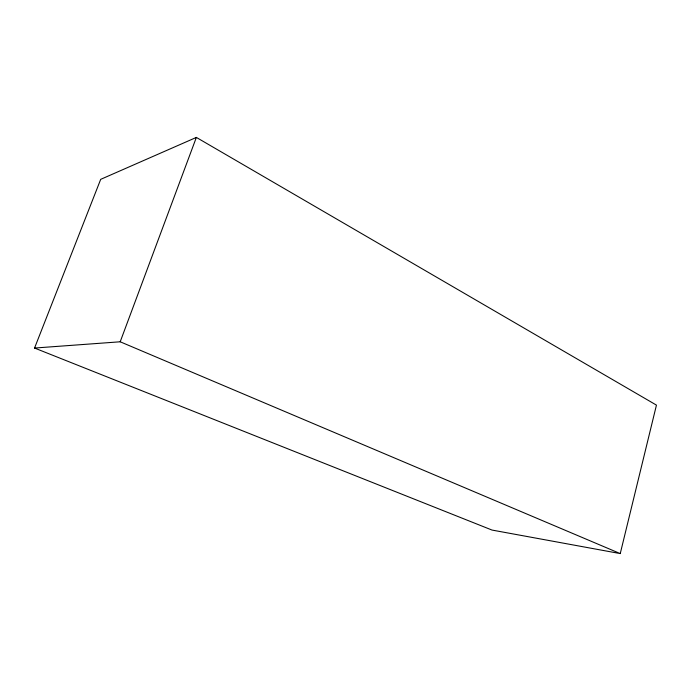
<?xml version="1.0" encoding="UTF-8"?>
<svg xmlns="http://www.w3.org/2000/svg" width="691" height="691" viewBox="0 0 691 691"><rect width="100%" height="100%" fill="white"/><g stroke="black" fill="none" stroke-linecap="round" stroke-linejoin="round"><path stroke-width="1.04" d="M620.25 553.586L656.45 405.116L196.365 137.414L100.696 179.349L34.55 348.048L492.027 530.066L620.25 553.586L120.199 341.786L34.55 348.048M120.199 341.786L196.365 137.414"/></g></svg>
